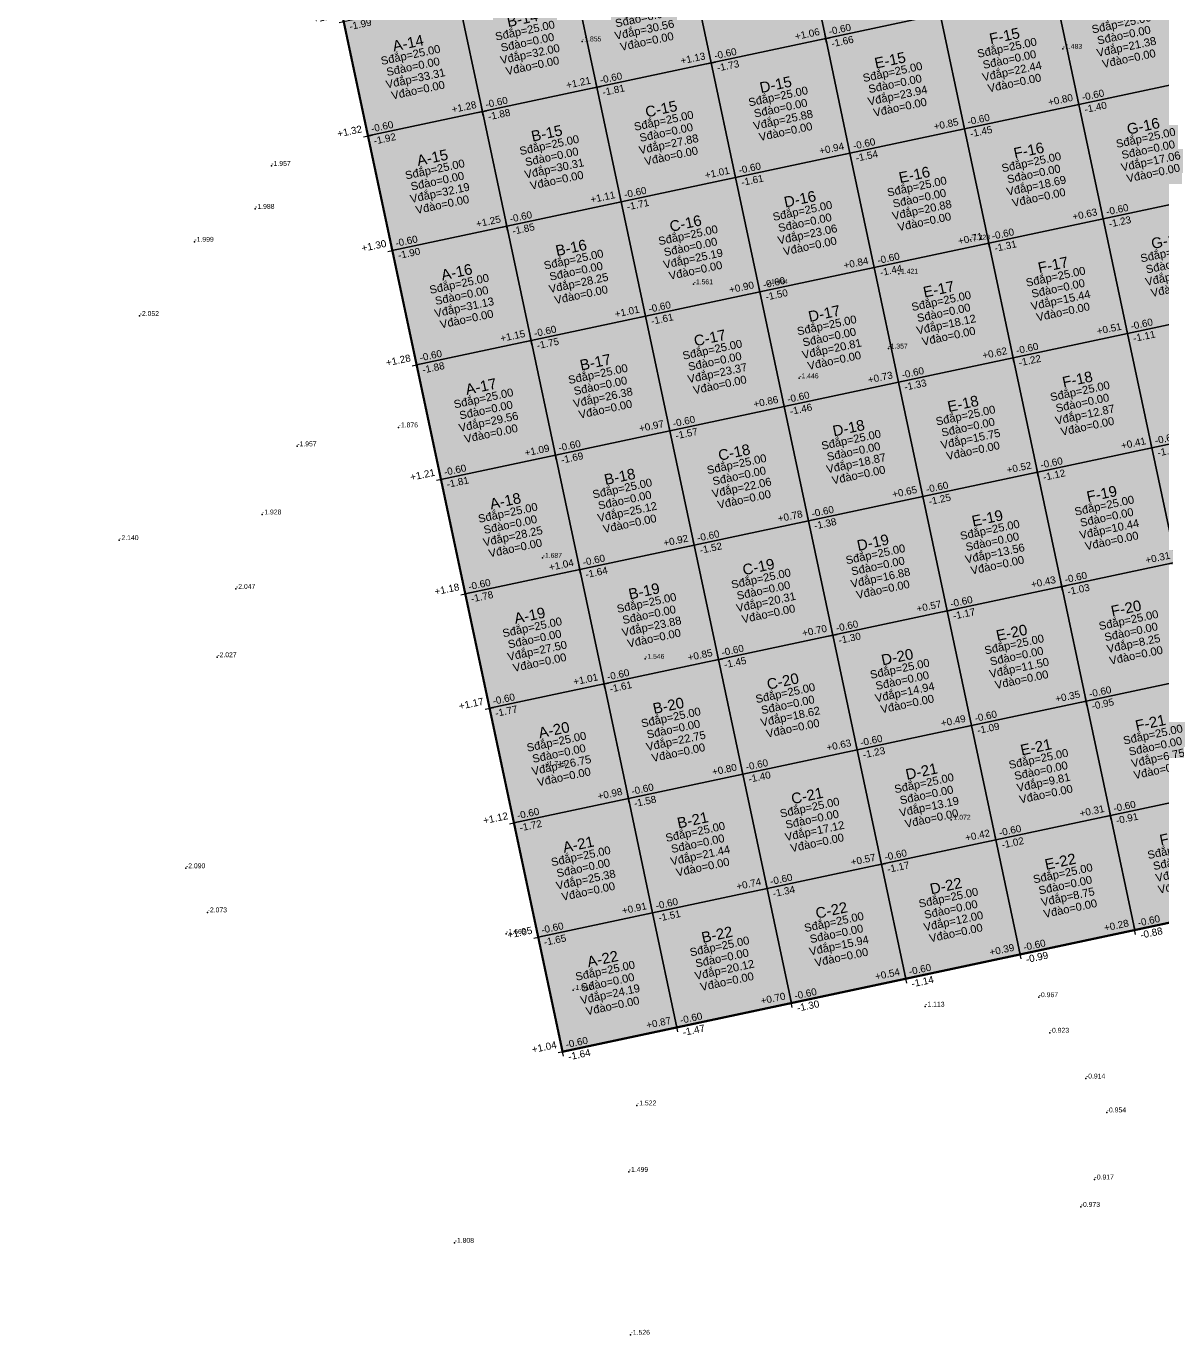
# Model space of a CAD drawing. Header units: metres. Extents: x 466 to 874, y 288 to 471.
# Drawn here: x 477.1 to 525.7, y 287.9 to 343.8 of the extents above; entities that cross this region are included whole.
import ezdxf
from ezdxf.enums import TextEntityAlignment as Align

# ---------------------------------------------------------------- set-up
doc = ezdxf.new("R2010")
doc.units = ezdxf.units.M
for name, color, linetype in [('SN-Dap', 3, 'Continuous'), ('SN-DiemDo', 9, 'Continuous'), ('SN-Luoi', 8, 'Continuous'), ('SN-Nut', 7, 'Continuous'), ('SN-O', 7, 'Continuous'), ('SN-RanhGioi', 1, 'Continuous')]:
    doc.layers.add(name, color=color, linetype=linetype)
doc.styles.add('SN', font='arial.ttf')

# ---------------------------------------------------------------- blocks, each defined once
blk = doc.blocks.new('SN_O')
at = {"color": 2, "style": 'SN'}
blk.add_attdef('TEN', text='', height=0.456, dxfattribs=at).set_placement((0, 1.026), align=Align.MIDDLE_CENTER)
at = {"color": 7, "style": 'SN'}
for tag, p in [('SDAP', (0, 0.513)), ('SDAO', (0, 0)), ('VDAP', (0, -0.513)), ('VDAO', (0, -1.026))]:
    blk.add_attdef(tag, text='', height=0.342, dxfattribs=at).set_placement(p, align=Align.MIDDLE_CENTER)
blk = doc.blocks.new('SN_NUT')
for p, q in [((-0.19, 0), (0.19, 0)), ((0, -0.19), (0, 0.19))]:
    blk.add_line(p, q)
at = {"color": 5, "style": 'SN'}
blk.add_attdef('CC', text='', height=0.304, dxfattribs=at).set_placement((-0.19, 0.114), align=Align.BOTTOM_RIGHT)
at = {"color": 1, "style": 'SN'}
blk.add_attdef('CDTK', (0.19, 0.114), '', height=0.304, dxfattribs=at)
at = {"color": 3, "style": 'SN'}
blk.add_attdef('CDTN', (0.19, -0.418), '', height=0.304, dxfattribs=at)

msp = doc.modelspace()

# ---------------------------------------------------------------- hatches: boundary and pattern name
at = {"layer": 'SN-Dap', "transparency": 33554534}
for points in [[(510.207, 348.175), (515.098, 349.214), (516.137, 344.324), (511.246, 343.284)], [(505.316, 347.135), (510.207, 348.175), (511.246, 343.284), (506.356, 342.245)], [(500.425, 346.096), (505.316, 347.135), (506.356, 342.245), (501.465, 341.205)], [(495.535, 345.056), (500.425, 346.096), (501.465, 341.205), (496.574, 340.165)], [(521.028, 345.363), (525.919, 346.403), (526.958, 341.512), (522.068, 340.473)], [(495.535, 345.056), (496.574, 340.165), (491.684, 339.126), (490.644, 344.017)], [(516.137, 344.324), (521.028, 345.363), (522.068, 340.473), (517.177, 339.433)], [(511.246, 343.284), (516.137, 344.324), (517.177, 339.433), (512.286, 338.393)], [(506.356, 342.245), (511.246, 343.284), (512.286, 338.393), (507.395, 337.354)], [(501.465, 341.205), (506.356, 342.245), (507.395, 337.354), (502.505, 336.314)], [(496.574, 340.165), (501.465, 341.205), (502.505, 336.314), (497.614, 335.275)], [(522.068, 340.473), (526.958, 341.512), (527.998, 336.621), (523.107, 335.582)], [(496.574, 340.165), (497.614, 335.275), (492.723, 334.235), (491.684, 339.126)], [(517.177, 339.433), (522.068, 340.473), (523.107, 335.582), (518.216, 334.542)], [(512.286, 338.393), (517.177, 339.433), (518.216, 334.542), (513.326, 333.503)], [(507.395, 337.354), (512.286, 338.393), (513.326, 333.503), (508.435, 332.463)], [(502.505, 336.314), (507.395, 337.354), (508.435, 332.463), (503.544, 331.424)], [(523.107, 335.582), (527.998, 336.621), (529.037, 331.731), (524.147, 330.691)], [(497.614, 335.275), (502.505, 336.314), (503.544, 331.424), (498.653, 330.384)], [(518.216, 334.542), (523.107, 335.582), (524.147, 330.691), (519.256, 329.651)], [(497.614, 335.275), (498.653, 330.384), (493.763, 329.344), (492.723, 334.235)], [(513.326, 333.503), (518.216, 334.542), (519.256, 329.651), (514.365, 328.612)], [(508.435, 332.463), (513.326, 333.503), (514.365, 328.612), (509.474, 327.572)], [(503.544, 331.424), (508.435, 332.463), (509.474, 327.572), (504.584, 326.533)], [(524.147, 330.691), (529.037, 331.731), (530.077, 326.84), (525.186, 325.8)], [(498.653, 330.384), (503.544, 331.424), (504.584, 326.533), (499.693, 325.493)], [(519.256, 329.651), (524.147, 330.691), (525.186, 325.8), (520.295, 324.761)], [(498.653, 330.384), (499.693, 325.493), (494.802, 324.454), (493.763, 329.344)], [(514.365, 328.612), (519.256, 329.651), (520.295, 324.761), (515.405, 323.721)], [(509.474, 327.572), (514.365, 328.612), (515.405, 323.721), (510.514, 322.682)], [(504.584, 326.533), (509.474, 327.572), (510.514, 322.682), (505.623, 321.642)], [(499.693, 325.493), (504.584, 326.533), (505.623, 321.642), (500.733, 320.603)], [(525.186, 325.8), (530.077, 326.84), (531.116, 321.949), (526.226, 320.91)], [(499.693, 325.493), (500.733, 320.603), (495.842, 319.563), (494.802, 324.454)], [(520.295, 324.761), (525.186, 325.8), (526.226, 320.91), (521.335, 319.87)], [(515.405, 323.721), (520.295, 324.761), (521.335, 319.87), (516.444, 318.83)], [(510.514, 322.682), (515.405, 323.721), (516.444, 318.83), (511.554, 317.791)], [(505.623, 321.642), (510.514, 322.682), (511.554, 317.791), (506.663, 316.751)], [(500.733, 320.603), (505.623, 321.642), (506.663, 316.751), (501.772, 315.712)], [(500.733, 320.603), (501.772, 315.712), (496.881, 314.672), (495.842, 319.563)], [(521.335, 319.87), (526.226, 320.91), (527.265, 316.019), (522.375, 314.979)], [(516.444, 318.83), (521.335, 319.87), (522.375, 314.979), (517.484, 313.94)], [(511.554, 317.791), (516.444, 318.83), (517.484, 313.94), (512.593, 312.9)], [(506.663, 316.751), (511.554, 317.791), (512.593, 312.9), (507.702, 311.861)], [(501.772, 315.712), (506.663, 316.751), (507.702, 311.861), (502.812, 310.821)], [(522.375, 314.979), (527.265, 316.019), (528.305, 311.128), (523.414, 310.089)], [(501.772, 315.712), (502.812, 310.821), (497.921, 309.781), (496.881, 314.672)], [(517.484, 313.94), (522.375, 314.979), (523.414, 310.089), (518.523, 309.049)], [(512.593, 312.9), (517.484, 313.94), (518.523, 309.049), (513.633, 308.009)], [(507.702, 311.861), (512.593, 312.9), (513.633, 308.009), (508.742, 306.97)], [(502.812, 310.821), (507.702, 311.861), (508.742, 306.97), (503.851, 305.93)], [(523.414, 310.089), (528.305, 311.128), (529.344, 306.237), (524.454, 305.198)], [(502.812, 310.821), (503.851, 305.93), (498.96, 304.891), (497.921, 309.781)], [(518.523, 309.049), (523.414, 310.089), (524.454, 305.198), (519.563, 304.158)], [(513.633, 308.009), (518.523, 309.049), (519.563, 304.158), (514.672, 303.119)], [(508.742, 306.97), (513.633, 308.009), (514.672, 303.119), (509.781, 302.079)], [(503.851, 305.93), (508.742, 306.97), (509.781, 302.079), (504.891, 301.04)], [(503.851, 305.93), (504.891, 301.04), (500, 300), (498.96, 304.891)]]:
    msp.add_hatch(color=3, dxfattribs=at).paths.add_polyline_path(points)

# ---------------------------------------------------------------- linework, layer by layer
at = {"layer": 'SN-DiemDo'}
for p in [(500.832, 343.165, -1.855), (521.381, 342.849, -1.483), (487.553, 337.845, -1.957), (486.859, 336.011, -1.988), (484.265, 334.604, -1.999), (517.442, 334.693, -1.328), (514.369, 333.241, -1.421), (505.602, 332.788, -1.561), (508.808, 332.794, -1.494), (481.923, 331.434, -2.052), (513.925, 330.043, -1.357), (510.115, 328.772, -1.446), (492.992, 326.675, -1.876), (488.66, 325.865, -1.957), (487.156, 322.955, -1.928), (481.049, 321.859, -2.14), (499.147, 321.101, -1.687), (486.042, 319.776, -2.047), (485.243, 316.855, -2.027), (503.528, 316.787, -1.546), (499.31, 312.205, -1.715), (516.615, 309.912, -1.072), (483.903, 307.838, -2.09), (484.829, 305.955, -2.073), (497.591, 305.035, -1.666), (500.46, 302.636, -1.617), (515.5, 301.927, -1.113), (520.351, 302.331, -0.967), (520.823, 300.812, -0.923), (522.37, 298.855, -0.914), (503.181, 297.706, -1.522), (523.258, 297.408, -0.954), (502.833, 294.864, -1.499), (522.737, 294.541, -0.917), (522.147, 293.37, -0.973), (495.387, 291.835, -1.808), (502.907, 287.907, -1.526)]:
    msp.add_point(p, dxfattribs=at)
at = {"layer": 'SN-Luoi'}
for points in [[(510.207, 348.175), (515.098, 349.214), (516.137, 344.324), (511.246, 343.284)], [(505.316, 347.135), (510.207, 348.175), (511.246, 343.284), (506.356, 342.245)], [(500.425, 346.096), (505.316, 347.135), (506.356, 342.245), (501.465, 341.205)], [(495.535, 345.056), (500.425, 346.096), (501.465, 341.205), (496.574, 340.165)], [(521.028, 345.363), (525.919, 346.403), (526.958, 341.512), (522.068, 340.473)], [(495.535, 345.056), (496.574, 340.165), (491.684, 339.126), (490.644, 344.017)], [(516.137, 344.324), (521.028, 345.363), (522.068, 340.473), (517.177, 339.433)], [(511.246, 343.284), (516.137, 344.324), (517.177, 339.433), (512.286, 338.393)], [(506.356, 342.245), (511.246, 343.284), (512.286, 338.393), (507.395, 337.354)], [(501.465, 341.205), (506.356, 342.245), (507.395, 337.354), (502.505, 336.314)], [(496.574, 340.165), (501.465, 341.205), (502.505, 336.314), (497.614, 335.275)], [(522.068, 340.473), (526.958, 341.512), (527.998, 336.621), (523.107, 335.582)], [(496.574, 340.165), (497.614, 335.275), (492.723, 334.235), (491.684, 339.126)], [(517.177, 339.433), (522.068, 340.473), (523.107, 335.582), (518.216, 334.542)], [(512.286, 338.393), (517.177, 339.433), (518.216, 334.542), (513.326, 333.503)], [(507.395, 337.354), (512.286, 338.393), (513.326, 333.503), (508.435, 332.463)], [(502.505, 336.314), (507.395, 337.354), (508.435, 332.463), (503.544, 331.424)], [(523.107, 335.582), (527.998, 336.621), (529.037, 331.731), (524.147, 330.691)], [(497.614, 335.275), (502.505, 336.314), (503.544, 331.424), (498.653, 330.384)], [(518.216, 334.542), (523.107, 335.582), (524.147, 330.691), (519.256, 329.651)], [(497.614, 335.275), (498.653, 330.384), (493.763, 329.344), (492.723, 334.235)], [(513.326, 333.503), (518.216, 334.542), (519.256, 329.651), (514.365, 328.612)], [(508.435, 332.463), (513.326, 333.503), (514.365, 328.612), (509.474, 327.572)], [(503.544, 331.424), (508.435, 332.463), (509.474, 327.572), (504.584, 326.533)], [(524.147, 330.691), (529.037, 331.731), (530.077, 326.84), (525.186, 325.8)], [(498.653, 330.384), (503.544, 331.424), (504.584, 326.533), (499.693, 325.493)], [(519.256, 329.651), (524.147, 330.691), (525.186, 325.8), (520.295, 324.761)], [(498.653, 330.384), (499.693, 325.493), (494.802, 324.454), (493.763, 329.344)], [(514.365, 328.612), (519.256, 329.651), (520.295, 324.761), (515.405, 323.721)], [(509.474, 327.572), (514.365, 328.612), (515.405, 323.721), (510.514, 322.682)], [(504.584, 326.533), (509.474, 327.572), (510.514, 322.682), (505.623, 321.642)], [(499.693, 325.493), (504.584, 326.533), (505.623, 321.642), (500.733, 320.603)], [(525.186, 325.8), (530.077, 326.84), (531.116, 321.949), (526.226, 320.91)], [(499.693, 325.493), (500.733, 320.603), (495.842, 319.563), (494.802, 324.454)], [(520.295, 324.761), (525.186, 325.8), (526.226, 320.91), (521.335, 319.87)], [(515.405, 323.721), (520.295, 324.761), (521.335, 319.87), (516.444, 318.83)], [(510.514, 322.682), (515.405, 323.721), (516.444, 318.83), (511.554, 317.791)], [(505.623, 321.642), (510.514, 322.682), (511.554, 317.791), (506.663, 316.751)], [(500.733, 320.603), (505.623, 321.642), (506.663, 316.751), (501.772, 315.712)], [(500.733, 320.603), (501.772, 315.712), (496.881, 314.672), (495.842, 319.563)], [(521.335, 319.87), (526.226, 320.91), (527.265, 316.019), (522.375, 314.979)], [(516.444, 318.83), (521.335, 319.87), (522.375, 314.979), (517.484, 313.94)], [(511.554, 317.791), (516.444, 318.83), (517.484, 313.94), (512.593, 312.9)], [(506.663, 316.751), (511.554, 317.791), (512.593, 312.9), (507.702, 311.861)], [(501.772, 315.712), (506.663, 316.751), (507.702, 311.861), (502.812, 310.821)], [(522.375, 314.979), (527.265, 316.019), (528.305, 311.128), (523.414, 310.089)], [(501.772, 315.712), (502.812, 310.821), (497.921, 309.781), (496.881, 314.672)], [(517.484, 313.94), (522.375, 314.979), (523.414, 310.089), (518.523, 309.049)], [(512.593, 312.9), (517.484, 313.94), (518.523, 309.049), (513.633, 308.009)], [(507.702, 311.861), (512.593, 312.9), (513.633, 308.009), (508.742, 306.97)], [(502.812, 310.821), (507.702, 311.861), (508.742, 306.97), (503.851, 305.93)], [(523.414, 310.089), (528.305, 311.128), (529.344, 306.237), (524.454, 305.198)], [(502.812, 310.821), (503.851, 305.93), (498.96, 304.891), (497.921, 309.781)], [(518.523, 309.049), (523.414, 310.089), (524.454, 305.198), (519.563, 304.158)], [(513.633, 308.009), (518.523, 309.049), (519.563, 304.158), (514.672, 303.119)], [(508.742, 306.97), (513.633, 308.009), (514.672, 303.119), (509.781, 302.079)], [(503.851, 305.93), (508.742, 306.97), (509.781, 302.079), (504.891, 301.04)], [(503.851, 305.93), (504.891, 301.04), (500, 300), (498.96, 304.891)]]:
    msp.add_lwpolyline(points, close=True, dxfattribs=at)
at = {"layer": 'SN-RanhGioi', "const_width": 0.095}
msp.add_lwpolyline([(500, 300), (477.13, 407.596), (555.382, 424.229), (578.252, 316.633)], close=True, dxfattribs=at)

# ---------------------------------------------------------------- block references
at = {"layer": 'SN-Nut', "rotation": 12.00000000000353}
for p, values in [((490.644, 344.017), {'CDTK': '-0.60', 'CDTN': '-1.99', 'CC': '+1.39'}), ((511.246, 343.284), {'CDTK': '-0.60', 'CDTN': '-1.66', 'CC': '+1.06'}), ((506.356, 342.245), {'CDTK': '-0.60', 'CDTN': '-1.73', 'CC': '+1.13'}), ((501.465, 341.205), {'CDTK': '-0.60', 'CDTN': '-1.81', 'CC': '+1.21'}), ((522.068, 340.473), {'CDTK': '-0.60', 'CDTN': '-1.40', 'CC': '+0.80'}), ((496.574, 340.165), {'CDTK': '-0.60', 'CDTN': '-1.88', 'CC': '+1.28'}), ((517.177, 339.433), {'CDTK': '-0.60', 'CDTN': '-1.45', 'CC': '+0.85'}), ((491.684, 339.126), {'CDTK': '-0.60', 'CDTN': '-1.92', 'CC': '+1.32'}), ((512.286, 338.393), {'CDTK': '-0.60', 'CDTN': '-1.54', 'CC': '+0.94'}), ((507.395, 337.354), {'CDTK': '-0.60', 'CDTN': '-1.61', 'CC': '+1.01'}), ((502.505, 336.314), {'CDTK': '-0.60', 'CDTN': '-1.71', 'CC': '+1.11'}), ((523.107, 335.582), {'CDTK': '-0.60', 'CDTN': '-1.23', 'CC': '+0.63'}), ((497.614, 335.275), {'CDTK': '-0.60', 'CDTN': '-1.85', 'CC': '+1.25'}), ((518.216, 334.542), {'CDTK': '-0.60', 'CDTN': '-1.31', 'CC': '+0.71'}), ((492.723, 334.235), {'CDTK': '-0.60', 'CDTN': '-1.90', 'CC': '+1.30'}), ((513.326, 333.503), {'CDTK': '-0.60', 'CDTN': '-1.44', 'CC': '+0.84'}), ((508.435, 332.463), {'CDTK': '-0.60', 'CDTN': '-1.50', 'CC': '+0.90'}), ((503.544, 331.424), {'CDTK': '-0.60', 'CDTN': '-1.61', 'CC': '+1.01'}), ((498.653, 330.384), {'CDTK': '-0.60', 'CDTN': '-1.75', 'CC': '+1.15'}), ((524.147, 330.691), {'CDTK': '-0.60', 'CDTN': '-1.11', 'CC': '+0.51'}), ((493.763, 329.344), {'CDTK': '-0.60', 'CDTN': '-1.88', 'CC': '+1.28'}), ((519.256, 329.651), {'CDTK': '-0.60', 'CDTN': '-1.22', 'CC': '+0.62'}), ((514.365, 328.612), {'CDTK': '-0.60', 'CDTN': '-1.33', 'CC': '+0.73'}), ((509.474, 327.572), {'CDTK': '-0.60', 'CDTN': '-1.46', 'CC': '+0.86'}), ((504.584, 326.533), {'CDTK': '-0.60', 'CDTN': '-1.57', 'CC': '+0.97'}), ((499.693, 325.493), {'CDTK': '-0.60', 'CDTN': '-1.69', 'CC': '+1.09'}), ((525.186, 325.8), {'CDTK': '-0.60', 'CDTN': '-1.01', 'CC': '+0.41'}), ((494.802, 324.454), {'CDTK': '-0.60', 'CDTN': '-1.81', 'CC': '+1.21'}), ((520.295, 324.761), {'CDTK': '-0.60', 'CDTN': '-1.12', 'CC': '+0.52'}), ((515.405, 323.721), {'CDTK': '-0.60', 'CDTN': '-1.25', 'CC': '+0.65'}), ((510.514, 322.682), {'CDTK': '-0.60', 'CDTN': '-1.38', 'CC': '+0.78'}), ((505.623, 321.642), {'CDTK': '-0.60', 'CDTN': '-1.52', 'CC': '+0.92'}), ((526.226, 320.91), {'CDTK': '-0.60', 'CDTN': '-0.91', 'CC': '+0.31'}), ((500.733, 320.603), {'CDTK': '-0.60', 'CDTN': '-1.64', 'CC': '+1.04'}), ((521.335, 319.87), {'CDTK': '-0.60', 'CDTN': '-1.03', 'CC': '+0.43'}), ((495.842, 319.563), {'CDTK': '-0.60', 'CDTN': '-1.78', 'CC': '+1.18'}), ((516.444, 318.83), {'CDTK': '-0.60', 'CDTN': '-1.17', 'CC': '+0.57'}), ((511.554, 317.791), {'CDTK': '-0.60', 'CDTN': '-1.30', 'CC': '+0.70'}), ((506.663, 316.751), {'CDTK': '-0.60', 'CDTN': '-1.45', 'CC': '+0.85'}), ((501.772, 315.712), {'CDTK': '-0.60', 'CDTN': '-1.61', 'CC': '+1.01'}), ((522.375, 314.979), {'CDTK': '-0.60', 'CDTN': '-0.95', 'CC': '+0.35'}), ((496.881, 314.672), {'CDTK': '-0.60', 'CDTN': '-1.77', 'CC': '+1.17'}), ((517.484, 313.94), {'CDTK': '-0.60', 'CDTN': '-1.09', 'CC': '+0.49'}), ((512.593, 312.9), {'CDTK': '-0.60', 'CDTN': '-1.23', 'CC': '+0.63'}), ((507.702, 311.861), {'CDTK': '-0.60', 'CDTN': '-1.40', 'CC': '+0.80'}), ((502.812, 310.821), {'CDTK': '-0.60', 'CDTN': '-1.58', 'CC': '+0.98'}), ((497.921, 309.781), {'CDTK': '-0.60', 'CDTN': '-1.72', 'CC': '+1.12'}), ((523.414, 310.089), {'CDTK': '-0.60', 'CDTN': '-0.91', 'CC': '+0.31'}), ((518.523, 309.049), {'CDTK': '-0.60', 'CDTN': '-1.02', 'CC': '+0.42'}), ((513.633, 308.009), {'CDTK': '-0.60', 'CDTN': '-1.17', 'CC': '+0.57'}), ((508.742, 306.97), {'CDTK': '-0.60', 'CDTN': '-1.34', 'CC': '+0.74'}), ((503.851, 305.93), {'CDTK': '-0.60', 'CDTN': '-1.51', 'CC': '+0.91'}), ((524.454, 305.198), {'CDTK': '-0.60', 'CDTN': '-0.88', 'CC': '+0.28'}), ((498.96, 304.891), {'CDTK': '-0.60', 'CDTN': '-1.65', 'CC': '+1.05'}), ((519.563, 304.158), {'CDTK': '-0.60', 'CDTN': '-0.99', 'CC': '+0.39'}), ((514.672, 303.119), {'CDTK': '-0.60', 'CDTN': '-1.14', 'CC': '+0.54'}), ((509.781, 302.079), {'CDTK': '-0.60', 'CDTN': '-1.30', 'CC': '+0.70'}), ((504.891, 301.04), {'CDTK': '-0.60', 'CDTN': '-1.47', 'CC': '+0.87'}), ((500, 300), {'CDTK': '-0.60', 'CDTN': '-1.64', 'CC': '+1.04'})]:
    msp.add_blockref('SN_NUT', p, dxfattribs=at).add_auto_attribs(values)
at = {"layer": 'SN-O', "rotation": 12.00000000000353}
for p, values in [((503.391, 344.17), {'TEN': 'C-14', 'SDAP': 'Sđắp=25.00', 'SDAO': 'Sđào=0.00', 'VDAP': 'Vđắp=30.56', 'VDAO': 'Vđào=0.00'}), ((498.5, 343.131), {'TEN': 'B-14', 'SDAP': 'Sđắp=25.00', 'SDAO': 'Sđào=0.00', 'VDAP': 'Vđắp=32.00', 'VDAO': 'Vđào=0.00'}), ((523.993, 343.438), {'TEN': 'G-15', 'SDAP': 'Sđắp=25.00', 'SDAO': 'Sđào=0.00', 'VDAP': 'Vđắp=21.38', 'VDAO': 'Vđào=0.00'}), ((493.609, 342.091), {'TEN': 'A-14', 'SDAP': 'Sđắp=25.00', 'SDAO': 'Sđào=0.00', 'VDAP': 'Vđắp=33.31', 'VDAO': 'Vđào=0.00'}), ((519.102, 342.398), {'TEN': 'F-15', 'SDAP': 'Sđắp=25.00', 'SDAO': 'Sđào=0.00', 'VDAP': 'Vđắp=22.44', 'VDAO': 'Vđào=0.00'}), ((514.212, 341.359), {'TEN': 'E-15', 'SDAP': 'Sđắp=25.00', 'SDAO': 'Sđào=0.00', 'VDAP': 'Vđắp=23.94', 'VDAO': 'Vđào=0.00'}), ((509.321, 340.319), {'TEN': 'D-15', 'SDAP': 'Sđắp=25.00', 'SDAO': 'Sđào=0.00', 'VDAP': 'Vđắp=25.88', 'VDAO': 'Vđào=0.00'}), ((504.43, 339.279), {'TEN': 'C-15', 'SDAP': 'Sđắp=25.00', 'SDAO': 'Sđào=0.00', 'VDAP': 'Vđắp=27.88', 'VDAO': 'Vđào=0.00'}), ((499.539, 338.24), {'TEN': 'B-15', 'SDAP': 'Sđắp=25.00', 'SDAO': 'Sđào=0.00', 'VDAP': 'Vđắp=30.31', 'VDAO': 'Vđào=0.00'}), ((525.033, 338.547), {'TEN': 'G-16', 'SDAP': 'Sđắp=25.00', 'SDAO': 'Sđào=0.00', 'VDAP': 'Vđắp=17.06', 'VDAO': 'Vđào=0.00'}), ((520.142, 337.507), {'TEN': 'F-16', 'SDAP': 'Sđắp=25.00', 'SDAO': 'Sđào=0.00', 'VDAP': 'Vđắp=18.69', 'VDAO': 'Vđào=0.00'}), ((494.649, 337.2), {'TEN': 'A-15', 'SDAP': 'Sđắp=25.00', 'SDAO': 'Sđào=0.00', 'VDAP': 'Vđắp=32.19', 'VDAO': 'Vđào=0.00'}), ((515.251, 336.468), {'TEN': 'E-16', 'SDAP': 'Sđắp=25.00', 'SDAO': 'Sđào=0.00', 'VDAP': 'Vđắp=20.88', 'VDAO': 'Vđào=0.00'}), ((510.36, 335.428), {'TEN': 'D-16', 'SDAP': 'Sđắp=25.00', 'SDAO': 'Sđào=0.00', 'VDAP': 'Vđắp=23.06', 'VDAO': 'Vđào=0.00'}), ((505.47, 334.389), {'TEN': 'C-16', 'SDAP': 'Sđắp=25.00', 'SDAO': 'Sđào=0.00', 'VDAP': 'Vđắp=25.19', 'VDAO': 'Vđào=0.00'}), ((526.072, 333.656), {'TEN': 'G-17', 'SDAP': 'Sđắp=25.00', 'SDAO': 'Sđào=0.00', 'VDAP': 'Vđắp=13.12', 'VDAO': 'Vđào=0.00'}), ((500.579, 333.349), {'TEN': 'B-16', 'SDAP': 'Sđắp=25.00', 'SDAO': 'Sđào=0.00', 'VDAP': 'Vđắp=28.25', 'VDAO': 'Vđào=0.00'}), ((521.181, 332.617), {'TEN': 'F-17', 'SDAP': 'Sđắp=25.00', 'SDAO': 'Sđào=0.00', 'VDAP': 'Vđắp=15.44', 'VDAO': 'Vđào=0.00'}), ((495.688, 332.31), {'TEN': 'A-16', 'SDAP': 'Sđắp=25.00', 'SDAO': 'Sđào=0.00', 'VDAP': 'Vđắp=31.13', 'VDAO': 'Vđào=0.00'}), ((516.291, 331.577), {'TEN': 'E-17', 'SDAP': 'Sđắp=25.00', 'SDAO': 'Sđào=0.00', 'VDAP': 'Vđắp=18.12', 'VDAO': 'Vđào=0.00'}), ((511.4, 330.538), {'TEN': 'D-17', 'SDAP': 'Sđắp=25.00', 'SDAO': 'Sđào=0.00', 'VDAP': 'Vđắp=20.81', 'VDAO': 'Vđào=0.00'}), ((506.509, 329.498), {'TEN': 'C-17', 'SDAP': 'Sđắp=25.00', 'SDAO': 'Sđào=0.00', 'VDAP': 'Vđắp=23.37', 'VDAO': 'Vđào=0.00'}), ((501.619, 328.458), {'TEN': 'B-17', 'SDAP': 'Sđắp=25.00', 'SDAO': 'Sđào=0.00', 'VDAP': 'Vđắp=26.38', 'VDAO': 'Vđào=0.00'}), ((496.728, 327.419), {'TEN': 'A-17', 'SDAP': 'Sđắp=25.00', 'SDAO': 'Sđào=0.00', 'VDAP': 'Vđắp=29.56', 'VDAO': 'Vđào=0.00'}), ((522.221, 327.726), {'TEN': 'F-18', 'SDAP': 'Sđắp=25.00', 'SDAO': 'Sđào=0.00', 'VDAP': 'Vđắp=12.87', 'VDAO': 'Vđào=0.00'}), ((517.33, 326.686), {'TEN': 'E-18', 'SDAP': 'Sđắp=25.00', 'SDAO': 'Sđào=0.00', 'VDAP': 'Vđắp=15.75', 'VDAO': 'Vđào=0.00'}), ((512.44, 325.647), {'TEN': 'D-18', 'SDAP': 'Sđắp=25.00', 'SDAO': 'Sđào=0.00', 'VDAP': 'Vđắp=18.87', 'VDAO': 'Vđào=0.00'}), ((507.549, 324.607), {'TEN': 'C-18', 'SDAP': 'Sđắp=25.00', 'SDAO': 'Sđào=0.00', 'VDAP': 'Vđắp=22.06', 'VDAO': 'Vđào=0.00'}), ((502.658, 323.568), {'TEN': 'B-18', 'SDAP': 'Sđắp=25.00', 'SDAO': 'Sđào=0.00', 'VDAP': 'Vđắp=25.12', 'VDAO': 'Vđào=0.00'}), ((497.767, 322.528), {'TEN': 'A-18', 'SDAP': 'Sđắp=25.00', 'SDAO': 'Sđào=0.00', 'VDAP': 'Vđắp=28.25', 'VDAO': 'Vđào=0.00'}), ((523.261, 322.835), {'TEN': 'F-19', 'SDAP': 'Sđắp=25.00', 'SDAO': 'Sđào=0.00', 'VDAP': 'Vđắp=10.44', 'VDAO': 'Vđào=0.00'}), ((518.37, 321.796), {'TEN': 'E-19', 'SDAP': 'Sđắp=25.00', 'SDAO': 'Sđào=0.00', 'VDAP': 'Vđắp=13.56', 'VDAO': 'Vđào=0.00'}), ((513.479, 320.756), {'TEN': 'D-19', 'SDAP': 'Sđắp=25.00', 'SDAO': 'Sđào=0.00', 'VDAP': 'Vđắp=16.88', 'VDAO': 'Vđào=0.00'}), ((508.588, 319.716), {'TEN': 'C-19', 'SDAP': 'Sđắp=25.00', 'SDAO': 'Sđào=0.00', 'VDAP': 'Vđắp=20.31', 'VDAO': 'Vđào=0.00'}), ((503.698, 318.677), {'TEN': 'B-19', 'SDAP': 'Sđắp=25.00', 'SDAO': 'Sđào=0.00', 'VDAP': 'Vđắp=23.88', 'VDAO': 'Vđào=0.00'}), ((524.3, 317.944), {'TEN': 'F-20', 'SDAP': 'Sđắp=25.00', 'SDAO': 'Sđào=0.00', 'VDAP': 'Vđắp=8.25', 'VDAO': 'Vđào=0.00'}), ((498.807, 317.637), {'TEN': 'A-19', 'SDAP': 'Sđắp=25.00', 'SDAO': 'Sđào=0.00', 'VDAP': 'Vđắp=27.50', 'VDAO': 'Vđào=0.00'}), ((519.409, 316.905), {'TEN': 'E-20', 'SDAP': 'Sđắp=25.00', 'SDAO': 'Sđào=0.00', 'VDAP': 'Vđắp=11.50', 'VDAO': 'Vđào=0.00'}), ((514.519, 315.865), {'TEN': 'D-20', 'SDAP': 'Sđắp=25.00', 'SDAO': 'Sđào=0.00', 'VDAP': 'Vđắp=14.94', 'VDAO': 'Vđào=0.00'}), ((509.628, 314.826), {'TEN': 'C-20', 'SDAP': 'Sđắp=25.00', 'SDAO': 'Sđào=0.00', 'VDAP': 'Vđắp=18.62', 'VDAO': 'Vđào=0.00'}), ((504.737, 313.786), {'TEN': 'B-20', 'SDAP': 'Sđắp=25.00', 'SDAO': 'Sđào=0.00', 'VDAP': 'Vđắp=22.75', 'VDAO': 'Vđào=0.00'}), ((525.34, 313.054), {'TEN': 'F-21', 'SDAP': 'Sđắp=25.00', 'SDAO': 'Sđào=0.00', 'VDAP': 'Vđắp=6.75', 'VDAO': 'Vđào=0.00'}), ((499.846, 312.747), {'TEN': 'A-20', 'SDAP': 'Sđắp=25.00', 'SDAO': 'Sđào=0.00', 'VDAP': 'Vđắp=26.75', 'VDAO': 'Vđào=0.00'}), ((520.449, 312.014), {'TEN': 'E-21', 'SDAP': 'Sđắp=25.00', 'SDAO': 'Sđào=0.00', 'VDAP': 'Vđắp=9.81', 'VDAO': 'Vđào=0.00'}), ((515.558, 310.975), {'TEN': 'D-21', 'SDAP': 'Sđắp=25.00', 'SDAO': 'Sđào=0.00', 'VDAP': 'Vđắp=13.19', 'VDAO': 'Vđào=0.00'}), ((510.668, 309.935), {'TEN': 'C-21', 'SDAP': 'Sđắp=25.00', 'SDAO': 'Sđào=0.00', 'VDAP': 'Vđắp=17.12', 'VDAO': 'Vđào=0.00'}), ((505.777, 308.895), {'TEN': 'B-21', 'SDAP': 'Sđắp=25.00', 'SDAO': 'Sđào=0.00', 'VDAP': 'Vđắp=21.44', 'VDAO': 'Vđào=0.00'}), ((500.886, 307.856), {'TEN': 'A-21', 'SDAP': 'Sđắp=25.00', 'SDAO': 'Sđào=0.00', 'VDAP': 'Vđắp=25.38', 'VDAO': 'Vđào=0.00'}), ((526.379, 308.163), {'TEN': 'F-22', 'SDAP': 'Sđắp=25.00', 'SDAO': 'Sđào=0.00', 'VDAP': 'Vđắp=5.94', 'VDAO': 'Vđào=0.00'}), ((521.489, 307.123), {'TEN': 'E-22', 'SDAP': 'Sđắp=25.00', 'SDAO': 'Sđào=0.00', 'VDAP': 'Vđắp=8.75', 'VDAO': 'Vđào=0.00'}), ((516.598, 306.084), {'TEN': 'D-22', 'SDAP': 'Sđắp=25.00', 'SDAO': 'Sđào=0.00', 'VDAP': 'Vđắp=12.00', 'VDAO': 'Vđào=0.00'}), ((511.707, 305.044), {'TEN': 'C-22', 'SDAP': 'Sđắp=25.00', 'SDAO': 'Sđào=0.00', 'VDAP': 'Vđắp=15.94', 'VDAO': 'Vđào=0.00'}), ((506.816, 304.005), {'TEN': 'B-22', 'SDAP': 'Sđắp=25.00', 'SDAO': 'Sđào=0.00', 'VDAP': 'Vđắp=20.12', 'VDAO': 'Vđào=0.00'}), ((501.926, 302.965), {'TEN': 'A-22', 'SDAP': 'Sđắp=25.00', 'SDAO': 'Sđào=0.00', 'VDAP': 'Vđắp=24.19', 'VDAO': 'Vđào=0.00'})]:
    msp.add_blockref('SN_O', p, dxfattribs=at).add_auto_attribs(values)

# ---------------------------------------------------------------- texts
at = {"layer": 'SN-DiemDo', "style": 'SN'}
for s, p in [('-1.855', (500.832, 343.165)), ('-1.483', (521.381, 342.849)), ('-1.957', (487.553, 337.845)), ('-1.988', (486.859, 336.011)), ('-1.999', (484.265, 334.604)), ('-1.328', (517.442, 334.693)), ('-1.421', (514.369, 333.241)), ('-1.561', (505.602, 332.788)), ('-1.494', (508.808, 332.794)), ('-2.052', (481.923, 331.434)), ('-1.357', (513.925, 330.043)), ('-1.446', (510.115, 328.772)), ('-1.876', (492.992, 326.675)), ('-1.957', (488.66, 325.865)), ('-1.928', (487.156, 322.955)), ('-2.140', (481.049, 321.859)), ('-1.687', (499.147, 321.101)), ('-2.047', (486.042, 319.776)), ('-2.027', (485.243, 316.855)), ('-1.546', (503.528, 316.787)), ('-1.715', (499.31, 312.205)), ('-1.072', (516.615, 309.912)), ('-2.090', (483.903, 307.838)), ('-2.073', (484.829, 305.955)), ('-1.666', (497.591, 305.035)), ('-1.617', (500.46, 302.636)), ('-0.967', (520.351, 302.331)), ('-1.113', (515.5, 301.927)), ('-0.923', (520.823, 300.812)), ('-0.914', (522.37, 298.855)), ('-1.522', (503.181, 297.706)), ('-0.954', (523.258, 297.408)), ('-1.499', (502.833, 294.864)), ('-0.917', (522.737, 294.541)), ('-0.973', (522.147, 293.37)), ('-1.808', (495.387, 291.835)), ('-1.526', (502.907, 287.907))]:
    msp.add_text(s, height=0.209, dxfattribs=at).set_placement(p)

doc.saveas('drawing.dxf')
